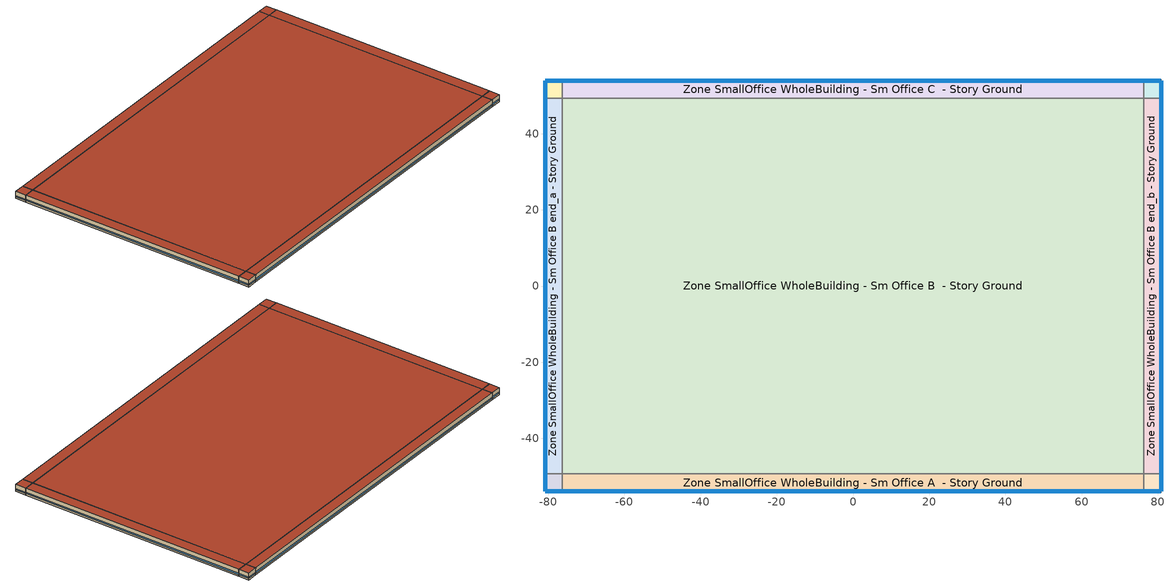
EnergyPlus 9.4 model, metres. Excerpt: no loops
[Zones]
Zone SmallOffice WholeBuilding - Sm Office A  - Story Ground
 floor ground (Typical Insulated Carpeted 6in Slab Floor): -76.28,-53.9 -76.28,-49.33 76.28,-49.33 76.28,-53.9 z0
 wall outside (Typical Insulated Exterior Mass Wall R-8.13): -76.28,-53.9 76.28,-53.9 z0:3.05
 wall to Zone SmallOffice WholeBuilding - Sm Office A end_a - Story Ground (Typical Interior Wall): -76.28,-49.33 -76.28,-53.9 z0:3.05
 wall to Zone SmallOffice WholeBuilding - Sm Office B  - Story Ground (Typical Interior Wall): 76.28,-49.33 -76.28,-49.33 z0:3.05
 wall to Zone SmallOffice WholeBuilding - Sm Office A end_b - Story Ground (Typical Interior Wall): 76.28,-53.9 76.28,-49.33 z0:3.05
 window (U 0.62 SHGC 0.25 Dbl Ref-C-H Clr 6mm/6mm Air): -76.26,-53.9 76.26,-53.9 z0.76:1.22
 roof outside (Typical IEAD Roof - Highly Reflective R-20.83): 76.28,-53.9 76.28,-49.33 -76.28,-49.33 -76.28,-53.9 z3.05
Zone SmallOffice WholeBuilding - Sm Office A end_a - Story Ground
 floor ground (Typical Insulated Carpeted 6in Slab Floor): -80.85,-53.9 -80.85,-49.33 -76.28,-49.33 -76.28,-53.9 z0
 wall outside (Typical Insulated Exterior Mass Wall R-8.13): -80.85,-49.33 -80.85,-53.9 -76.28,-53.9 z0:3.05
 wall to Zone SmallOffice WholeBuilding - Sm Office B end_a - Story Ground (Typical Interior Wall): -76.28,-49.33 -80.85,-49.33 z0:3.05
 window (U 0.62 SHGC 0.25 Dbl Ref-C-H Clr 6mm/6mm Air): -80.85,-49.36 -80.85,-53.88 / -80.83,-53.9 -76.31,-53.9 z0.76:1.22
 roof outside (Typical IEAD Roof - Highly Reflective R-20.83): -76.28,-53.9 -76.28,-49.33 -80.85,-49.33 -80.85,-53.9 z3.05
Zone SmallOffice WholeBuilding - Sm Office A end_b - Story Ground
 floor ground (Typical Insulated Carpeted 6in Slab Floor): 76.28,-53.9 76.28,-49.33 80.85,-49.33 80.85,-53.9 z0
 wall outside (Typical Insulated Exterior Mass Wall R-8.13): 76.28,-53.9 80.85,-53.9 80.85,-49.33 z0:3.05
 wall to Zone SmallOffice WholeBuilding - Sm Office B end_b - Story Ground (Typical Interior Wall): 80.85,-49.33 76.28,-49.33 z0:3.05
 window (U 0.62 SHGC 0.25 Dbl Ref-C-H Clr 6mm/6mm Air): 80.85,-53.88 80.85,-49.36 / 76.31,-53.9 80.83,-53.9 z0.76:1.22
 roof outside (Typical IEAD Roof - Highly Reflective R-20.83): 80.85,-53.9 80.85,-49.33 76.28,-49.33 76.28,-53.9 z3.05
Zone SmallOffice WholeBuilding - Sm Office B  - Story Ground
 floor ground (Typical Insulated Carpeted 6in Slab Floor): -76.28,-49.33 -76.28,49.33 76.28,49.33 76.28,-49.33 z0
 wall to Zone SmallOffice WholeBuilding - Sm Office B end_a - Story Ground (Typical Interior Wall): -76.28,49.33 -76.28,-49.33 z0:3.05
 wall to Zone SmallOffice WholeBuilding - Sm Office C  - Story Ground (Typical Interior Wall): 76.28,49.33 -76.28,49.33 z0:3.05
 wall to Zone SmallOffice WholeBuilding - Sm Office B end_b - Story Ground (Typical Interior Wall): 76.28,-49.33 76.28,49.33 z0:3.05
 roof outside (Typical IEAD Roof - Highly Reflective R-20.83): 76.28,-49.33 76.28,49.33 -76.28,49.33 -76.28,-49.33 z3.05
Zone SmallOffice WholeBuilding - Sm Office B end_a - Story Ground
 floor ground (Typical Insulated Carpeted 6in Slab Floor): -80.85,-49.33 -80.85,49.33 -76.28,49.33 -76.28,-49.33 z0
 wall outside (Typical Insulated Exterior Mass Wall R-8.13): -80.85,49.33 -80.85,-49.33 z0:3.05
 wall to Zone SmallOffice WholeBuilding - Sm Office C end_a - Story Ground (Typical Interior Wall): -76.28,49.33 -80.85,49.33 z0:3.05
 window (U 0.62 SHGC 0.25 Dbl Ref-C-H Clr 6mm/6mm Air): -80.85,49.31 -80.85,-49.31 z0.76:1.22
 roof outside (Typical IEAD Roof - Highly Reflective R-20.83): -76.28,-49.33 -76.28,49.33 -80.85,49.33 -80.85,-49.33 z3.05
Zone SmallOffice WholeBuilding - Sm Office B end_b - Story Ground
 floor ground (Typical Insulated Carpeted 6in Slab Floor): 76.28,-49.33 76.28,49.33 80.85,49.33 80.85,-49.33 z0
 wall outside (Typical Insulated Exterior Mass Wall R-8.13): 80.85,-49.33 80.85,49.33 z0:3.05
 wall to Zone SmallOffice WholeBuilding - Sm Office C end_b - Story Ground (Typical Interior Wall): 80.85,49.33 76.28,49.33 z0:3.05
 window (U 0.62 SHGC 0.25 Dbl Ref-C-H Clr 6mm/6mm Air): 80.85,-49.31 80.85,49.31 z0.76:1.22
 roof outside (Typical IEAD Roof - Highly Reflective R-20.83): 80.85,-49.33 80.85,49.33 76.28,49.33 76.28,-49.33 z3.05
Zone SmallOffice WholeBuilding - Sm Office C  - Story Ground
 floor ground (Typical Insulated Carpeted 6in Slab Floor): -76.28,49.33 -76.28,53.9 76.28,53.9 76.28,49.33 z0
 wall outside (Typical Insulated Exterior Mass Wall R-8.13): 76.28,53.9 -76.28,53.9 z0:3.05
 wall to Zone SmallOffice WholeBuilding - Sm Office C end_a - Story Ground (Typical Interior Wall): -76.28,53.9 -76.28,49.33 z0:3.05
 wall to Zone SmallOffice WholeBuilding - Sm Office C end_b - Story Ground (Typical Interior Wall): 76.28,49.33 76.28,53.9 z0:3.05
 window (U 0.62 SHGC 0.25 Dbl Ref-C-H Clr 6mm/6mm Air): 76.26,53.9 -76.26,53.9 z0.76:1.22
 roof outside (Typical IEAD Roof - Highly Reflective R-20.83): 76.28,49.33 76.28,53.9 -76.28,53.9 -76.28,49.33 z3.05
Zone SmallOffice WholeBuilding - Sm Office C end_a - Story Ground
 floor ground (Typical Insulated Carpeted 6in Slab Floor): -80.85,49.33 -80.85,53.9 -76.28,53.9 -76.28,49.33 z0
 wall outside (Typical Insulated Exterior Mass Wall R-8.13): -76.28,53.9 -80.85,53.9 -80.85,49.33 z0:3.05
 window (U 0.62 SHGC 0.25 Dbl Ref-C-H Clr 6mm/6mm Air): -80.85,53.88 -80.85,49.36 / -76.31,53.9 -80.83,53.9 z0.76:1.22
 roof outside (Typical IEAD Roof - Highly Reflective R-20.83): -76.28,49.33 -76.28,53.9 -80.85,53.9 -80.85,49.33 z3.05
Zone SmallOffice WholeBuilding - Sm Office C end_b - Story Ground
 floor ground (Typical Insulated Carpeted 6in Slab Floor): 76.28,49.33 76.28,53.9 80.85,53.9 80.85,49.33 z0
 wall outside (Typical Insulated Exterior Mass Wall R-8.13): 80.85,49.33 80.85,53.9 76.28,53.9 z0:3.05
 window (U 0.62 SHGC 0.25 Dbl Ref-C-H Clr 6mm/6mm Air): 80.83,53.9 76.31,53.9 / 80.85,49.36 80.85,53.88 z0.76:1.22
 roof outside (Typical IEAD Roof - Highly Reflective R-20.83): 80.85,49.33 80.85,53.9 76.28,53.9 76.28,49.33 z3.05
[Building]
90.1-2007|SmallOffice|SmallOffice: Terrain=City
[Site:Location]
Climate Zone 3_CA_USA: Latitude {deg}=28.5177; Longitude {deg}=-81.379; Time Zone {hr}=-8; Elevation {m}=2
[Site:GroundTemperature:FCfactorMethod]
January Ground Temperature {C}=18.8; February Ground Temperature {C}=14.3; March Ground Temperature {C}=13.6; April Ground Temperature {C}=13.2; May Ground Temperature {C}=13.3; June Ground Temperature {C}=12.6; July Ground Temperature {C}=15.3; August Ground Temperature {C}=15.6; September Ground Temperature {C}=17.7; October Ground Temperature {C}=19.4; November Ground Temperature {C}=19.7; December Ground Temperature {C}=18.5
[Site:WaterMainsTemperature]
Calculation Method=Correlation; Annual Average Outdoor Air Temperature {C}=14.1417; Maximum Difference In Monthly Average Outdoor Air Temperatures {deltaC}=7.8
[SizingPeriod:DesignDay] Day of Month=21; Dry-Bulb Temperature Range Modifier Type=DefaultMultipliers; Humidity Condition Type=Wetbulb; Barometric Pressure {Pa}=101301; Rain Indicator=No; Snow Indicator=No; Daylight Saving Time Indicator=No
Name | Month | Day Type | Maximum Dry-Bulb Temperature {C} | Daily Dry-Bulb Temperature Range {deltaC} | Wetbulb or DewPoint at Maximum Dry-Bulb {C} | Wind Speed {m/s} | Wind Direction {deg} | Solar Model Indicator | ASHRAE Clear Sky Optical Depth for Beam Irradiance (taub) | ASHRAE Clear Sky Optical Depth for Diffuse Irradiance (taud) | Sky Clearness
Climate Zone 3 Ann Clg .4% Condns DB=>MWB | 8 | SummerDesignDay | 27.7 | 7.4 | 18.3 | 4.9 | 290 | ASHRAETau | 0.367 | 2.428
Climate Zone 3 Ann Clg .4% Condns WB=>MDB | 8 | SummerDesignDay | 25.5 | 7.4 | 19.8 | 4.9 | 290 | ASHRAETau | 0.367 | 2.428
Climate Zone 3 Ann Htg 99.6% Condns DB | 1 | WinterDesignDay | 2.9 | 0 | 2.9 | 2.2 | 50 | ASHRAEClearSky |  |  | 0
[Material]
Name | Roughness | Thickness {m} | Conductivity {W/m-K} | Density {kg/m3} | Specific Heat {J/kg-K} | Thermal Absorptance | Solar Absorptance | Visible Absorptance
1/2IN Gypsum | Smooth | 0.0127 | 0.16 | 784.9 | 830 | 0.9 | 0.4 | 0.4
1IN Stucco | Smooth | 0.0253 | 0.6918 | 1858 | 837 | 0.9 | 0.7 | 0.92
6 in. Normalweight Concrete Floor | MediumRough | 0.1524 | 2.31 | 2322 | 832 | 0.9 | 0.7 | 0.7
8IN CONCRETE HW RefBldg | Rough | 0.2032 | 1.311 | 2240 | 836.8 | 0.9 | 0.7 | 0.7
G01 13mm gypsum board | Smooth | 0.0127 | 0.160031 | 800.001 | 1090.73 | 0.9 | 0.7 | 0.5
Metal Roof Surface | Smooth | 0.0008 | 45.28 | 7824 | 500 | 0.9 | 0.7 | 0.7
Roof Membrane - Highly Reflective | VeryRough | 0.0095 | 0.16 | 1121.29 | 1460 | 0.75 | 0.45 | 0.7
[Material:NoMass] Roughness=Smooth; Thermal Absorptance=0.9; Solar Absorptance=0.7
Name | Thermal Resistance {m2-K/W} | Visible Absorptance
Typical Carpet Pad | 0.21648 | 0.8
Typical Insulation R-19.72 | 3.4722 | 0.7
Typical Insulation R-5.74 | 1.01115 | 0.7
[WindowMaterial:Gas]
AIR 6MM: Gas Type=Air; Thickness {m}=0.0063
[WindowMaterial:Glazing] Optical Data Type=SpectralAverage; Thickness {m}=0.006; Infrared Transmittance at Normal Incidence=0; Front Side Infrared Hemispherical Emissivity=0.84; Conductivity {W/m-K}=0.9; Dirt Correction Factor for Solar and Visible Transmittance=1; Solar Diffusing=No
Name | Solar Transmittance at Normal Incidence | Front Side Solar Reflectance at Normal Incidence | Back Side Solar Reflectance at Normal Incidence | Visible Transmittance at Normal Incidence | Front Side Visible Reflectance at Normal Incidence | Back Side Visible Reflectance at Normal Incidence | Back Side Infrared Hemispherical Emissivity
CLEAR 6MM | 0.775 | 0.071 | 0.071 | 0.881 | 0.08 | 0.08 | 0.84
REF C CLEAR HI 6MM | 0.2 | 0.16 | 0.39 | 0.22 | 0.17 | 0.35 | 0.55
[Construction]
Typical IEAD Roof - Highly Reflective R-20.83: Roof Membrane - Highly Reflective, Typical Insulation R-19.72, Metal Roof Surface
Typical Insulated Carpeted 6in Slab Floor: 6 in. Normalweight Concrete Floor, Typical Carpet Pad
Typical Insulated Exterior Mass Wall R-8.13: 1IN Stucco, 8IN CONCRETE HW RefBldg, Typical Insulation R-5.74, 1/2IN Gypsum
Typical Interior Wall: G01 13mm gypsum board, G01 13mm gypsum board
U 0.62 SHGC 0.25 Dbl Ref-C-H Clr 6mm/6mm Air: REF C CLEAR HI 6MM, AIR 6MM, CLEAR 6MM
[Zone] Multiplier=1; Part of Total Floor Area=Yes
Zone SmallOffice WholeBuilding - Sm Office A  - Story Ground; Zone SmallOffice WholeBuilding - Sm Office A end_a - Story Ground; Zone SmallOffice WholeBuilding - Sm Office A end_b - Story Ground; Zone SmallOffice WholeBuilding - Sm Office B  - Story Ground; Zone SmallOffice WholeBuilding - Sm Office B end_a - Story Ground; Zone SmallOffice WholeBuilding - Sm Office B end_b - Story Ground; Zone SmallOffice WholeBuilding - Sm Office C  - Story Ground; Zone SmallOffice WholeBuilding - Sm Office C end_a - Story Ground; Zone SmallOffice WholeBuilding - Sm Office C end_b - Story Ground
[ZoneInfiltration:DesignFlowRate] Schedule=Always On Discrete; Design Flow Rate Calculation Method=Flow/ExteriorArea; Constant Term Coefficient=0; Temperature Term Coefficient=0; Velocity Term Coefficient=0.224; Velocity Squared Term Coefficient=0
Name | Zone or ZoneList | Flow per Exterior Surface Area {m3/s-m2}
SmallOffice WholeBuilding - Sm Office A  - Story Ground Infiltration | Zone SmallOffice WholeBuilding - Sm Office A  - Story Ground | 0.000410093
SmallOffice WholeBuilding - Sm Office A end_a - Story Ground Infiltration | Zone SmallOffice WholeBuilding - Sm Office A end_a - Story Ground | 0.000585847
SmallOffice WholeBuilding - Sm Office A end_b - Story Ground Infiltration | Zone SmallOffice WholeBuilding - Sm Office A end_b - Story Ground | 0.000585847
SmallOffice WholeBuilding - Sm Office B end_a - Story Ground Infiltration | Zone SmallOffice WholeBuilding - Sm Office B end_a - Story Ground | 0.000410093
SmallOffice WholeBuilding - Sm Office B end_b - Story Ground Infiltration | Zone SmallOffice WholeBuilding - Sm Office B end_b - Story Ground | 0.000410093
SmallOffice WholeBuilding - Sm Office C  - Story Ground Infiltration | Zone SmallOffice WholeBuilding - Sm Office C  - Story Ground | 0.000410093
SmallOffice WholeBuilding - Sm Office C end_a - Story Ground Infiltration | Zone SmallOffice WholeBuilding - Sm Office C end_a - Story Ground | 0.000585847
SmallOffice WholeBuilding - Sm Office C end_b - Story Ground Infiltration | Zone SmallOffice WholeBuilding - Sm Office C end_b - Story Ground | 0.000585847
[AvailabilityManager:NightCycle] Applicability Schedule=Always On Discrete; Control Type=CycleOnAny; Thermostat Tolerance {deltaC}=1; Cycling Run Time Control Type=FixedRunTime; Cycling Run Time {s}=1800
Name | Fan Schedule
Availability Manager Night Cycle 6 | Zone SmallOffice WholeBuilding - Sm Office A  - Story Ground PSZ-AC Occ Sch
Availability Manager Night Cycle 9 | Zone SmallOffice WholeBuilding - Sm Office A end_a - Story Ground PSZ-AC Occ Sch
Availability Manager Night Cycle 2 | Zone SmallOffice WholeBuilding - Sm Office A end_b - Story Ground PSZ-AC Occ Sch
Availability Manager Night Cycle 4 | Zone SmallOffice WholeBuilding - Sm Office B  - Story Ground PSZ-AC Occ Sch
Availability Manager Night Cycle 8 | Zone SmallOffice WholeBuilding - Sm Office B end_a - Story Ground PSZ-AC Occ Sch
Availability Manager Night Cycle 1 | Zone SmallOffice WholeBuilding - Sm Office B end_b - Story Ground PSZ-AC Occ Sch
Availability Manager Night Cycle 3 | Zone SmallOffice WholeBuilding - Sm Office C  - Story Ground PSZ-AC Occ Sch
Availability Manager Night Cycle 5 | Zone SmallOffice WholeBuilding - Sm Office C end_a - Story Ground PSZ-AC Occ Sch
Availability Manager Night Cycle 7 | Zone SmallOffice WholeBuilding - Sm Office C end_b - Story Ground PSZ-AC Occ Sch
[AvailabilityManager:Scheduled] Schedule=Always On Discrete
Zone SmallOffice WholeBuilding - Sm Office A  - Story Ground PSZ-AC OA System Availability Manager; Zone SmallOffice WholeBuilding - Sm Office A end_a - Story Ground PSZ-AC OA System Availability Manager; Zone SmallOffice WholeBuilding - Sm Office A end_b - Story Ground PSZ-AC OA System Availability Manager; Zone SmallOffice WholeBuilding - Sm Office B  - Story Ground PSZ-AC OA System Availability Manager; Zone SmallOffice WholeBuilding - Sm Office B end_a - Story Ground PSZ-AC OA System Availability Manager; Zone SmallOffice WholeBuilding - Sm Office B end_b - Story Ground PSZ-AC OA System Availability Manager; Zone SmallOffice WholeBuilding - Sm Office C  - Story Ground PSZ-AC OA System Availability Manager; Zone SmallOffice WholeBuilding - Sm Office C end_a - Story Ground PSZ-AC OA System Availability Manager; Zone SmallOffice WholeBuilding - Sm Office C end_b - Story Ground PSZ-AC OA System Availability Manager
[EnergyManagementSystem:Sensor]
OAT: Output:Variable or Output:Meter Index Key=Environment; Output:Variable or Output:Meter=Site Outdoor Air Drybulb Temperature
[EnergyManagementSystem:Actuator] Actuated Component Type=Schedule:Year; Actuated Component Control Type=Schedule Value
Name | Actuated Component Unique
ZoneSmallOfficeWholeBuildingSmOfficeBStoryGroundPSZACClgSch0 | OfficeSmall CLGSETP_SCH_NO_OPTIMUM
ZoneSmallOfficeWholeBuildingSmOfficeBStoryGroundPSZACHtgSch0 | OfficeSmall HTGSETP_SCH_NO_OPTIMUM
[EnergyManagementSystem:Program]
ZoneSmallOfficeWholeBuildingSmOfficeBStoryGroundPSZACOptimumStartProg0: IF DaylightSavings==0 && DayOfWeek>1 && Hour==5 && OAT<23.9 && OAT>1.7; SET ZoneSmallOfficeWholeBuildingSmOfficeBStoryGroundPSZACClgSch0 = 29.4; SET ZoneSmallOfficeWholeBuildingSmOfficeBStoryGroundPSZACHtgSch0 = 15.6; ELSEIF DaylightSavings==0 && DayOfWeek==1 && Hour==7 && OAT<23.9 && OAT>1.7; SET ZoneSmallOfficeWholeBuildingSmOfficeBStoryGroundPSZACClgSch0 = 29.4; SET ZoneSmallOfficeWholeBuildingSmOfficeBStoryGroundPSZACHtgSch0 = 15.6; ELSEIF DaylightSavings==1 && DayOfWeek>1 && Hour==4 && OAT<23.9 && OAT>1.7; SET ZoneSmallOfficeWholeBuildingSmOfficeBStoryGroundPSZACClgSch0 = 29.4; SET ZoneSmallOfficeWholeBuildingSmOfficeBStoryGroundPSZACHtgSch0 = 15.6; ELSEIF DaylightSavings==1 && DayOfWeek==1 && Hour==6 && OAT<23.9 && OAT>1.7; SET ZoneSmallOfficeWholeBuildingSmOfficeBStoryGroundPSZACClgSch0 = 29.4; SET ZoneSmallOfficeWholeBuildingSmOfficeBStoryGroundPSZACHtgSch0 = 15.6; ELSE; SET ZoneSmallOfficeWholeBuildingSmOfficeBStoryGroundPSZACClgSch0 = NULL; SET ZoneSmallOfficeWholeBuildingSmOfficeBStoryGroundPSZACHtgSch0 = NULL; ENDIF
[EnergyManagementSystem:ProgramCallingManager]
ZoneSmallOfficeWholeBuildingSmOfficeBStoryGroundPSZACOptimumStartCallingManager0: BeginTimestepBeforePredictor; ZoneSmallOfficeWholeBuildingSmOfficeBStoryGroundPSZACOptimumStartProg0
[UtilityCost:Tariff]
Example F SeasonalTimeOfUseEnergy: ElectricityPurchased:Facility, kWh, TimeOfDaySchedule, TwoSeasonSchedule, 37.75
IN EIAMonthlyRateGas: Gas:Facility, MCF, 0, Comm Gas
[UtilityCost:Charge:Simple]
SummerOnPeak: Example F SeasonalTimeOfUseEnergy, peakEnergy, Summer, EnergyCharges, 0.14009
SummerOffPeak: Example F SeasonalTimeOfUseEnergy, offPeakEnergy, Summer, EnergyCharges, 0.06312
WinterOnPeak: Example F SeasonalTimeOfUseEnergy, peakEnergy, Winter, EnergyCharges, 0.08315
WinterOffPeak: Example F SeasonalTimeOfUseEnergy, offPeakEnergy, Winter, EnergyCharges, 0.0242
MonthlyRateGasCharge, IN EIAMonthlyRateGas, totalEnergy, Annual, EnergyCharges, IN_MonthlyGasRates
TaxofEightPercent, IN EIAMonthlyRateGas, SubTotal, Annual, Taxes, 0.08
[UtilityCost:Qualify]
MinDemand: Example F SeasonalTimeOfUseEnergy, TotalDemand, Minimum, 50, Annual, Count, 1
[UtilityCost:Variable]
IN_MonthlyGasRates: Tariff=IN EIAMonthlyRateGas; Variable Type=Currency; January Value=8.22; February Value=7.51; March Value=8.97; April Value=9.01; May Value=9.16; June Value=10.44; July Value=10.32; August Value=10.13; September Value=9.2; October Value=8.18; November Value=7.83; December Value=7.63
[Schedule:Compact]
TwoSeasonSchedule: Through: 5/31, For: AllDays, Until: 24:00, 1, Through: 9/30, For: AllDays, Until: 24:00, 3, Through: 12/31, For: AllDays, Until: 24:00, 1
TimeOfDaySchedule: Through: 5/31, For: AllDays, Until: 15:00, 3, Until: 22:00, 1, Until: 24:00, 3, Through: 9/30, For: AllDays, Until: 10:00, 3, Until: 19:00, 1, Until: 24:00, 3, Through: 12/31, For: AllDays, Until: 15:00, 3, Until: 22:00, 1, Until: 24:00, 3
[Schedule:Day:Interval]
OfficeSmall HTGSETP_SCH_NO_OPTIMUM Wkdy Day: No, 06:00, 15.56, 19:00, 21.11, 24:00, 15.56
OfficeSmall HTGSETP_SCH_NO_OPTIMUM Default; OfficeSmall HTGSETP_SCH_NO_OPTIMUM Summer Design Day: No, 24:00, 15.56
OfficeSmall HTGSETP_SCH_NO_OPTIMUM Winter Design Day: No, 24:00, 21.11
OfficeSmall CLGSETP_SCH_NO_OPTIMUM Wkdy Day: No, 06:00, 29.44, 18:00, 23.89, 24:00, 29.44
OfficeSmall CLGSETP_SCH_NO_OPTIMUM Default; OfficeSmall CLGSETP_SCH_NO_OPTIMUM Winter Design Day: No, 24:00, 29.44
OfficeSmall CLGSETP_SCH_NO_OPTIMUM Summer Design Day: No, 24:00, 23.89
Zone SmallOffice WholeBuilding - Sm Office A  - Story Ground PSZ-AC Occ Sch Default; Zone SmallOffice WholeBuilding - Sm Office A end_a - Story Ground PSZ-AC Occ Sch Default; Zone SmallOffice WholeBuilding - Sm Office A end_b - Story Ground PSZ-AC Occ Sch Default; Zone SmallOffice WholeBuilding - Sm Office B  - Story Ground PSZ-AC Occ Sch Default; Zone SmallOffice WholeBuilding - Sm Office B end_a - Story Ground PSZ-AC Occ Sch Default; Zone SmallOffice WholeBuilding - Sm Office B end_b - Story Ground PSZ-AC Occ Sch Default; Zone SmallOffice WholeBuilding - Sm Office C  - Story Ground PSZ-AC Occ Sch Default; Zone SmallOffice WholeBuilding - Sm Office C end_a - Story Ground PSZ-AC Occ Sch Default; Zone SmallOffice WholeBuilding - Sm Office C end_b - Story Ground PSZ-AC Occ Sch Default: No, 08:09, 1, 22:50, 0, 24:00, 1
Zone SmallOffice WholeBuilding - Sm Office A  - Story Ground PSZ-AC Occ Sch Summer Design Day; Zone SmallOffice WholeBuilding - Sm Office A  - Story Ground PSZ-AC Occ Sch Winter Design Day; Zone SmallOffice WholeBuilding - Sm Office A end_a - Story Ground PSZ-AC Occ Sch Summer Design Day; Zone SmallOffice WholeBuilding - Sm Office A end_a - Story Ground PSZ-AC Occ Sch Winter Design Day; Zone SmallOffice WholeBuilding - Sm Office A end_b - Story Ground PSZ-AC Occ Sch Summer Design Day; Zone SmallOffice WholeBuilding - Sm Office A end_b - Story Ground PSZ-AC Occ Sch Winter Design Day; Zone SmallOffice WholeBuilding - Sm Office B  - Story Ground PSZ-AC Occ Sch Summer Design Day; Zone SmallOffice WholeBuilding - Sm Office B  - Story Ground PSZ-AC Occ Sch Winter Design Day; Zone SmallOffice WholeBuilding - Sm Office B end_a - Story Ground PSZ-AC Occ Sch Summer Design Day; Zone SmallOffice WholeBuilding - Sm Office B end_a - Story Ground PSZ-AC Occ Sch Winter Design Day; Zone SmallOffice WholeBuilding - Sm Office B end_b - Story Ground PSZ-AC Occ Sch Summer Design Day; Zone SmallOffice WholeBuilding - Sm Office B end_b - Story Ground PSZ-AC Occ Sch Winter Design Day; Zone SmallOffice WholeBuilding - Sm Office C  - Story Ground PSZ-AC Occ Sch Summer Design Day; Zone SmallOffice WholeBuilding - Sm Office C  - Story Ground PSZ-AC Occ Sch Winter Design Day; Zone SmallOffice WholeBuilding - Sm Office C end_a - Story Ground PSZ-AC Occ Sch Summer Design Day; Zone SmallOffice WholeBuilding - Sm Office C end_a - Story Ground PSZ-AC Occ Sch Winter Design Day; Zone SmallOffice WholeBuilding - Sm Office C end_b - Story Ground PSZ-AC Occ Sch Summer Design Day; Zone SmallOffice WholeBuilding - Sm Office C end_b - Story Ground PSZ-AC Occ Sch Winter Design Day: No, 24:00, 1
Zone SmallOffice WholeBuilding - Sm Office A  - Story Ground PSZ-AC Occ Sch Sunday; Zone SmallOffice WholeBuilding - Sm Office A end_a - Story Ground PSZ-AC Occ Sch Sunday; Zone SmallOffice WholeBuilding - Sm Office A end_b - Story Ground PSZ-AC Occ Sch Sunday; Zone SmallOffice WholeBuilding - Sm Office B  - Story Ground PSZ-AC Occ Sch Sunday; Zone SmallOffice WholeBuilding - Sm Office B end_a - Story Ground PSZ-AC Occ Sch Sunday; Zone SmallOffice WholeBuilding - Sm Office B end_b - Story Ground PSZ-AC Occ Sch Sunday; Zone SmallOffice WholeBuilding - Sm Office C  - Story Ground PSZ-AC Occ Sch Sunday; Zone SmallOffice WholeBuilding - Sm Office C end_a - Story Ground PSZ-AC Occ Sch Sunday; Zone SmallOffice WholeBuilding - Sm Office C end_b - Story Ground PSZ-AC Occ Sch Sunday: No, 24:00, 0
[Schedule:Week:Daily]
OfficeSmall HTGSETP_SCH_NO_OPTIMUM Week Rule - Jan1-Jan5: OfficeSmall HTGSETP_SCH_NO_OPTIMUM Wkdy Day, OfficeSmall HTGSETP_SCH_NO_OPTIMUM Wkdy Day, OfficeSmall HTGSETP_SCH_NO_OPTIMUM Wkdy Day, OfficeSmall HTGSETP_SCH_NO_OPTIMUM Wkdy Day, OfficeSmall HTGSETP_SCH_NO_OPTIMUM Wkdy Day, OfficeSmall HTGSETP_SCH_NO_OPTIMUM Wkdy Day, OfficeSmall HTGSETP_SCH_NO_OPTIMUM Default, OfficeSmall HTGSETP_SCH_NO_OPTIMUM Default, OfficeSmall HTGSETP_SCH_NO_OPTIMUM Summer Design Day, OfficeSmall HTGSETP_SCH_NO_OPTIMUM Winter Design Day, OfficeSmall HTGSETP_SCH_NO_OPTIMUM Default, OfficeSmall HTGSETP_SCH_NO_OPTIMUM Default
OfficeSmall HTGSETP_SCH_NO_OPTIMUM Week Rule - Jan6-Dec31: OfficeSmall HTGSETP_SCH_NO_OPTIMUM Default, OfficeSmall HTGSETP_SCH_NO_OPTIMUM Wkdy Day, OfficeSmall HTGSETP_SCH_NO_OPTIMUM Wkdy Day, OfficeSmall HTGSETP_SCH_NO_OPTIMUM Wkdy Day, OfficeSmall HTGSETP_SCH_NO_OPTIMUM Wkdy Day, OfficeSmall HTGSETP_SCH_NO_OPTIMUM Wkdy Day, OfficeSmall HTGSETP_SCH_NO_OPTIMUM Default, OfficeSmall HTGSETP_SCH_NO_OPTIMUM Default, OfficeSmall HTGSETP_SCH_NO_OPTIMUM Summer Design Day, OfficeSmall HTGSETP_SCH_NO_OPTIMUM Winter Design Day, OfficeSmall HTGSETP_SCH_NO_OPTIMUM Default, OfficeSmall HTGSETP_SCH_NO_OPTIMUM Default
OfficeSmall CLGSETP_SCH_NO_OPTIMUM Week Rule - Jan1-Jan5: OfficeSmall CLGSETP_SCH_NO_OPTIMUM Wkdy Day, OfficeSmall CLGSETP_SCH_NO_OPTIMUM Wkdy Day, OfficeSmall CLGSETP_SCH_NO_OPTIMUM Wkdy Day, OfficeSmall CLGSETP_SCH_NO_OPTIMUM Wkdy Day, OfficeSmall CLGSETP_SCH_NO_OPTIMUM Wkdy Day, OfficeSmall CLGSETP_SCH_NO_OPTIMUM Wkdy Day, OfficeSmall CLGSETP_SCH_NO_OPTIMUM Default, OfficeSmall CLGSETP_SCH_NO_OPTIMUM Default, OfficeSmall CLGSETP_SCH_NO_OPTIMUM Summer Design Day, OfficeSmall CLGSETP_SCH_NO_OPTIMUM Winter Design Day, OfficeSmall CLGSETP_SCH_NO_OPTIMUM Default, OfficeSmall CLGSETP_SCH_NO_OPTIMUM Default
OfficeSmall CLGSETP_SCH_NO_OPTIMUM Week Rule - Jan6-Dec31: OfficeSmall CLGSETP_SCH_NO_OPTIMUM Default, OfficeSmall CLGSETP_SCH_NO_OPTIMUM Wkdy Day, OfficeSmall CLGSETP_SCH_NO_OPTIMUM Wkdy Day, OfficeSmall CLGSETP_SCH_NO_OPTIMUM Wkdy Day, OfficeSmall CLGSETP_SCH_NO_OPTIMUM Wkdy Day, OfficeSmall CLGSETP_SCH_NO_OPTIMUM Wkdy Day, OfficeSmall CLGSETP_SCH_NO_OPTIMUM Default, OfficeSmall CLGSETP_SCH_NO_OPTIMUM Default, OfficeSmall CLGSETP_SCH_NO_OPTIMUM Summer Design Day, OfficeSmall CLGSETP_SCH_NO_OPTIMUM Winter Design Day, OfficeSmall CLGSETP_SCH_NO_OPTIMUM Default, OfficeSmall CLGSETP_SCH_NO_OPTIMUM Default
Zone SmallOffice WholeBuilding - Sm Office A  - Story Ground PSZ-AC Occ Sch Week Rule - Jan1-Jan5: Zone SmallOffice WholeBuilding - Sm Office A  - Story Ground PSZ-AC Occ Sch Default, Zone SmallOffice WholeBuilding - Sm Office A  - Story Ground PSZ-AC Occ Sch Default, Zone SmallOffice WholeBuilding - Sm Office A  - Story Ground PSZ-AC Occ Sch Default, Zone SmallOffice WholeBuilding - Sm Office A  - Story Ground PSZ-AC Occ Sch Default, Zone SmallOffice WholeBuilding - Sm Office A  - Story Ground PSZ-AC Occ Sch Default, Zone SmallOffice WholeBuilding - Sm Office A  - Story Ground PSZ-AC Occ Sch Default, Zone SmallOffice WholeBuilding - Sm Office A  - Story Ground PSZ-AC Occ Sch Sunday, Zone SmallOffice WholeBuilding - Sm Office A  - Story Ground PSZ-AC Occ Sch Default, Zone SmallOffice WholeBuilding - Sm Office A  - Story Ground PSZ-AC Occ Sch Summer Design Day, Zone SmallOffice WholeBuilding - Sm Office A  - Story Ground PSZ-AC Occ Sch Winter Design Day, Zone SmallOffice WholeBuilding - Sm Office A  - Story Ground PSZ-AC Occ Sch Default, Zone SmallOffice WholeBuilding - Sm Office A  - Story Ground PSZ-AC Occ Sch Default
Zone SmallOffice WholeBuilding - Sm Office A  - Story Ground PSZ-AC Occ Sch Week Rule - Jan6-Dec31: Zone SmallOffice WholeBuilding - Sm Office A  - Story Ground PSZ-AC Occ Sch Sunday, Zone SmallOffice WholeBuilding - Sm Office A  - Story Ground PSZ-AC Occ Sch Default, Zone SmallOffice WholeBuilding - Sm Office A  - Story Ground PSZ-AC Occ Sch Default, Zone SmallOffice WholeBuilding - Sm Office A  - Story Ground PSZ-AC Occ Sch Default, Zone SmallOffice WholeBuilding - Sm Office A  - Story Ground PSZ-AC Occ Sch Default, Zone SmallOffice WholeBuilding - Sm Office A  - Story Ground PSZ-AC Occ Sch Default, Zone SmallOffice WholeBuilding - Sm Office A  - Story Ground PSZ-AC Occ Sch Sunday, Zone SmallOffice WholeBuilding - Sm Office A  - Story Ground PSZ-AC Occ Sch Default, Zone SmallOffice WholeBuilding - Sm Office A  - Story Ground PSZ-AC Occ Sch Summer Design Day, Zone SmallOffice WholeBuilding - Sm Office A  - Story Ground PSZ-AC Occ Sch Winter Design Day, Zone SmallOffice WholeBuilding - Sm Office A  - Story Ground PSZ-AC Occ Sch Default, Zone SmallOffice WholeBuilding - Sm Office A  - Story Ground PSZ-AC Occ Sch Default
Zone SmallOffice WholeBuilding - Sm Office A end_a - Story Ground PSZ-AC Occ Sch Week Rule - Jan1-Jan5: Zone SmallOffice WholeBuilding - Sm Office A end_a - Story Ground PSZ-AC Occ Sch Default, Zone SmallOffice WholeBuilding - Sm Office A end_a - Story Ground PSZ-AC Occ Sch Default, Zone SmallOffice WholeBuilding - Sm Office A end_a - Story Ground PSZ-AC Occ Sch Default, Zone SmallOffice WholeBuilding - Sm Office A end_a - Story Ground PSZ-AC Occ Sch Default, Zone SmallOffice WholeBuilding - Sm Office A end_a - Story Ground PSZ-AC Occ Sch Default, Zone SmallOffice WholeBuilding - Sm Office A end_a - Story Ground PSZ-AC Occ Sch Default, Zone SmallOffice WholeBuilding - Sm Office A end_a - Story Ground PSZ-AC Occ Sch Sunday, Zone SmallOffice WholeBuilding - Sm Office A end_a - Story Ground PSZ-AC Occ Sch Default, Zone SmallOffice WholeBuilding - Sm Office A end_a - Story Ground PSZ-AC Occ Sch Summer Design Day, Zone SmallOffice WholeBuilding - Sm Office A end_a - Story Ground PSZ-AC Occ Sch Winter Design Day, Zone SmallOffice WholeBuilding - Sm Office A end_a - Story Ground PSZ-AC Occ Sch Default, Zone SmallOffice WholeBuilding - Sm Office A end_a - Story Ground PSZ-AC Occ Sch Default
Zone SmallOffice WholeBuilding - Sm Office A end_a - Story Ground PSZ-AC Occ Sch Week Rule - Jan6-Dec31: Zone SmallOffice WholeBuilding - Sm Office A end_a - Story Ground PSZ-AC Occ Sch Sunday, Zone SmallOffice WholeBuilding - Sm Office A end_a - Story Ground PSZ-AC Occ Sch Default, Zone SmallOffice WholeBuilding - Sm Office A end_a - Story Ground PSZ-AC Occ Sch Default, Zone SmallOffice WholeBuilding - Sm Office A end_a - Story Ground PSZ-AC Occ Sch Default, Zone SmallOffice WholeBuilding - Sm Office A end_a - Story Ground PSZ-AC Occ Sch Default, Zone SmallOffice WholeBuilding - Sm Office A end_a - Story Ground PSZ-AC Occ Sch Default, Zone SmallOffice WholeBuilding - Sm Office A end_a - Story Ground PSZ-AC Occ Sch Sunday, Zone SmallOffice WholeBuilding - Sm Office A end_a - Story Ground PSZ-AC Occ Sch Default, Zone SmallOffice WholeBuilding - Sm Office A end_a - Story Ground PSZ-AC Occ Sch Summer Design Day, Zone SmallOffice WholeBuilding - Sm Office A end_a - Story Ground PSZ-AC Occ Sch Winter Design Day, Zone SmallOffice WholeBuilding - Sm Office A end_a - Story Ground PSZ-AC Occ Sch Default, Zone SmallOffice WholeBuilding - Sm Office A end_a - Story Ground PSZ-AC Occ Sch Default
Zone SmallOffice WholeBuilding - Sm Office A end_b - Story Ground PSZ-AC Occ Sch Week Rule - Jan1-Jan5: Zone SmallOffice WholeBuilding - Sm Office A end_b - Story Ground PSZ-AC Occ Sch Default, Zone SmallOffice WholeBuilding - Sm Office A end_b - Story Ground PSZ-AC Occ Sch Default, Zone SmallOffice WholeBuilding - Sm Office A end_b - Story Ground PSZ-AC Occ Sch Default, Zone SmallOffice WholeBuilding - Sm Office A end_b - Story Ground PSZ-AC Occ Sch Default, Zone SmallOffice WholeBuilding - Sm Office A end_b - Story Ground PSZ-AC Occ Sch Default, Zone SmallOffice WholeBuilding - Sm Office A end_b - Story Ground PSZ-AC Occ Sch Default, Zone SmallOffice WholeBuilding - Sm Office A end_b - Story Ground PSZ-AC Occ Sch Sunday, Zone SmallOffice WholeBuilding - Sm Office A end_b - Story Ground PSZ-AC Occ Sch Default, Zone SmallOffice WholeBuilding - Sm Office A end_b - Story Ground PSZ-AC Occ Sch Summer Design Day, Zone SmallOffice WholeBuilding - Sm Office A end_b - Story Ground PSZ-AC Occ Sch Winter Design Day, Zone SmallOffice WholeBuilding - Sm Office A end_b - Story Ground PSZ-AC Occ Sch Default, Zone SmallOffice WholeBuilding - Sm Office A end_b - Story Ground PSZ-AC Occ Sch Default
Zone SmallOffice WholeBuilding - Sm Office A end_b - Story Ground PSZ-AC Occ Sch Week Rule - Jan6-Dec31: Zone SmallOffice WholeBuilding - Sm Office A end_b - Story Ground PSZ-AC Occ Sch Sunday, Zone SmallOffice WholeBuilding - Sm Office A end_b - Story Ground PSZ-AC Occ Sch Default, Zone SmallOffice WholeBuilding - Sm Office A end_b - Story Ground PSZ-AC Occ Sch Default, Zone SmallOffice WholeBuilding - Sm Office A end_b - Story Ground PSZ-AC Occ Sch Default, Zone SmallOffice WholeBuilding - Sm Office A end_b - Story Ground PSZ-AC Occ Sch Default, Zone SmallOffice WholeBuilding - Sm Office A end_b - Story Ground PSZ-AC Occ Sch Default, Zone SmallOffice WholeBuilding - Sm Office A end_b - Story Ground PSZ-AC Occ Sch Sunday, Zone SmallOffice WholeBuilding - Sm Office A end_b - Story Ground PSZ-AC Occ Sch Default, Zone SmallOffice WholeBuilding - Sm Office A end_b - Story Ground PSZ-AC Occ Sch Summer Design Day, Zone SmallOffice WholeBuilding - Sm Office A end_b - Story Ground PSZ-AC Occ Sch Winter Design Day, Zone SmallOffice WholeBuilding - Sm Office A end_b - Story Ground PSZ-AC Occ Sch Default, Zone SmallOffice WholeBuilding - Sm Office A end_b - Story Ground PSZ-AC Occ Sch Default
Zone SmallOffice WholeBuilding - Sm Office B  - Story Ground PSZ-AC Occ Sch Week Rule - Jan1-Jan5: Zone SmallOffice WholeBuilding - Sm Office B  - Story Ground PSZ-AC Occ Sch Default, Zone SmallOffice WholeBuilding - Sm Office B  - Story Ground PSZ-AC Occ Sch Default, Zone SmallOffice WholeBuilding - Sm Office B  - Story Ground PSZ-AC Occ Sch Default, Zone SmallOffice WholeBuilding - Sm Office B  - Story Ground PSZ-AC Occ Sch Default, Zone SmallOffice WholeBuilding - Sm Office B  - Story Ground PSZ-AC Occ Sch Default, Zone SmallOffice WholeBuilding - Sm Office B  - Story Ground PSZ-AC Occ Sch Default, Zone SmallOffice WholeBuilding - Sm Office B  - Story Ground PSZ-AC Occ Sch Sunday, Zone SmallOffice WholeBuilding - Sm Office B  - Story Ground PSZ-AC Occ Sch Default, Zone SmallOffice WholeBuilding - Sm Office B  - Story Ground PSZ-AC Occ Sch Summer Design Day, Zone SmallOffice WholeBuilding - Sm Office B  - Story Ground PSZ-AC Occ Sch Winter Design Day, Zone SmallOffice WholeBuilding - Sm Office B  - Story Ground PSZ-AC Occ Sch Default, Zone SmallOffice WholeBuilding - Sm Office B  - Story Ground PSZ-AC Occ Sch Default
Zone SmallOffice WholeBuilding - Sm Office B  - Story Ground PSZ-AC Occ Sch Week Rule - Jan6-Dec31: Zone SmallOffice WholeBuilding - Sm Office B  - Story Ground PSZ-AC Occ Sch Sunday, Zone SmallOffice WholeBuilding - Sm Office B  - Story Ground PSZ-AC Occ Sch Default, Zone SmallOffice WholeBuilding - Sm Office B  - Story Ground PSZ-AC Occ Sch Default, Zone SmallOffice WholeBuilding - Sm Office B  - Story Ground PSZ-AC Occ Sch Default, Zone SmallOffice WholeBuilding - Sm Office B  - Story Ground PSZ-AC Occ Sch Default, Zone SmallOffice WholeBuilding - Sm Office B  - Story Ground PSZ-AC Occ Sch Default, Zone SmallOffice WholeBuilding - Sm Office B  - Story Ground PSZ-AC Occ Sch Sunday, Zone SmallOffice WholeBuilding - Sm Office B  - Story Ground PSZ-AC Occ Sch Default, Zone SmallOffice WholeBuilding - Sm Office B  - Story Ground PSZ-AC Occ Sch Summer Design Day, Zone SmallOffice WholeBuilding - Sm Office B  - Story Ground PSZ-AC Occ Sch Winter Design Day, Zone SmallOffice WholeBuilding - Sm Office B  - Story Ground PSZ-AC Occ Sch Default, Zone SmallOffice WholeBuilding - Sm Office B  - Story Ground PSZ-AC Occ Sch Default
Zone SmallOffice WholeBuilding - Sm Office B end_a - Story Ground PSZ-AC Occ Sch Week Rule - Jan1-Jan5: Zone SmallOffice WholeBuilding - Sm Office B end_a - Story Ground PSZ-AC Occ Sch Default, Zone SmallOffice WholeBuilding - Sm Office B end_a - Story Ground PSZ-AC Occ Sch Default, Zone SmallOffice WholeBuilding - Sm Office B end_a - Story Ground PSZ-AC Occ Sch Default, Zone SmallOffice WholeBuilding - Sm Office B end_a - Story Ground PSZ-AC Occ Sch Default, Zone SmallOffice WholeBuilding - Sm Office B end_a - Story Ground PSZ-AC Occ Sch Default, Zone SmallOffice WholeBuilding - Sm Office B end_a - Story Ground PSZ-AC Occ Sch Default, Zone SmallOffice WholeBuilding - Sm Office B end_a - Story Ground PSZ-AC Occ Sch Sunday, Zone SmallOffice WholeBuilding - Sm Office B end_a - Story Ground PSZ-AC Occ Sch Default, Zone SmallOffice WholeBuilding - Sm Office B end_a - Story Ground PSZ-AC Occ Sch Summer Design Day, Zone SmallOffice WholeBuilding - Sm Office B end_a - Story Ground PSZ-AC Occ Sch Winter Design Day, Zone SmallOffice WholeBuilding - Sm Office B end_a - Story Ground PSZ-AC Occ Sch Default, Zone SmallOffice WholeBuilding - Sm Office B end_a - Story Ground PSZ-AC Occ Sch Default
Zone SmallOffice WholeBuilding - Sm Office B end_a - Story Ground PSZ-AC Occ Sch Week Rule - Jan6-Dec31: Zone SmallOffice WholeBuilding - Sm Office B end_a - Story Ground PSZ-AC Occ Sch Sunday, Zone SmallOffice WholeBuilding - Sm Office B end_a - Story Ground PSZ-AC Occ Sch Default, Zone SmallOffice WholeBuilding - Sm Office B end_a - Story Ground PSZ-AC Occ Sch Default, Zone SmallOffice WholeBuilding - Sm Office B end_a - Story Ground PSZ-AC Occ Sch Default, Zone SmallOffice WholeBuilding - Sm Office B end_a - Story Ground PSZ-AC Occ Sch Default, Zone SmallOffice WholeBuilding - Sm Office B end_a - Story Ground PSZ-AC Occ Sch Default, Zone SmallOffice WholeBuilding - Sm Office B end_a - Story Ground PSZ-AC Occ Sch Sunday, Zone SmallOffice WholeBuilding - Sm Office B end_a - Story Ground PSZ-AC Occ Sch Default, Zone SmallOffice WholeBuilding - Sm Office B end_a - Story Ground PSZ-AC Occ Sch Summer Design Day, Zone SmallOffice WholeBuilding - Sm Office B end_a - Story Ground PSZ-AC Occ Sch Winter Design Day, Zone SmallOffice WholeBuilding - Sm Office B end_a - Story Ground PSZ-AC Occ Sch Default, Zone SmallOffice WholeBuilding - Sm Office B end_a - Story Ground PSZ-AC Occ Sch Default
Zone SmallOffice WholeBuilding - Sm Office B end_b - Story Ground PSZ-AC Occ Sch Week Rule - Jan1-Jan5: Zone SmallOffice WholeBuilding - Sm Office B end_b - Story Ground PSZ-AC Occ Sch Default, Zone SmallOffice WholeBuilding - Sm Office B end_b - Story Ground PSZ-AC Occ Sch Default, Zone SmallOffice WholeBuilding - Sm Office B end_b - Story Ground PSZ-AC Occ Sch Default, Zone SmallOffice WholeBuilding - Sm Office B end_b - Story Ground PSZ-AC Occ Sch Default, Zone SmallOffice WholeBuilding - Sm Office B end_b - Story Ground PSZ-AC Occ Sch Default, Zone SmallOffice WholeBuilding - Sm Office B end_b - Story Ground PSZ-AC Occ Sch Default, Zone SmallOffice WholeBuilding - Sm Office B end_b - Story Ground PSZ-AC Occ Sch Sunday, Zone SmallOffice WholeBuilding - Sm Office B end_b - Story Ground PSZ-AC Occ Sch Default, Zone SmallOffice WholeBuilding - Sm Office B end_b - Story Ground PSZ-AC Occ Sch Summer Design Day, Zone SmallOffice WholeBuilding - Sm Office B end_b - Story Ground PSZ-AC Occ Sch Winter Design Day, Zone SmallOffice WholeBuilding - Sm Office B end_b - Story Ground PSZ-AC Occ Sch Default, Zone SmallOffice WholeBuilding - Sm Office B end_b - Story Ground PSZ-AC Occ Sch Default
Zone SmallOffice WholeBuilding - Sm Office B end_b - Story Ground PSZ-AC Occ Sch Week Rule - Jan6-Dec31: Zone SmallOffice WholeBuilding - Sm Office B end_b - Story Ground PSZ-AC Occ Sch Sunday, Zone SmallOffice WholeBuilding - Sm Office B end_b - Story Ground PSZ-AC Occ Sch Default, Zone SmallOffice WholeBuilding - Sm Office B end_b - Story Ground PSZ-AC Occ Sch Default, Zone SmallOffice WholeBuilding - Sm Office B end_b - Story Ground PSZ-AC Occ Sch Default, Zone SmallOffice WholeBuilding - Sm Office B end_b - Story Ground PSZ-AC Occ Sch Default, Zone SmallOffice WholeBuilding - Sm Office B end_b - Story Ground PSZ-AC Occ Sch Default, Zone SmallOffice WholeBuilding - Sm Office B end_b - Story Ground PSZ-AC Occ Sch Sunday, Zone SmallOffice WholeBuilding - Sm Office B end_b - Story Ground PSZ-AC Occ Sch Default, Zone SmallOffice WholeBuilding - Sm Office B end_b - Story Ground PSZ-AC Occ Sch Summer Design Day, Zone SmallOffice WholeBuilding - Sm Office B end_b - Story Ground PSZ-AC Occ Sch Winter Design Day, Zone SmallOffice WholeBuilding - Sm Office B end_b - Story Ground PSZ-AC Occ Sch Default, Zone SmallOffice WholeBuilding - Sm Office B end_b - Story Ground PSZ-AC Occ Sch Default
Zone SmallOffice WholeBuilding - Sm Office C  - Story Ground PSZ-AC Occ Sch Week Rule - Jan1-Jan5: Zone SmallOffice WholeBuilding - Sm Office C  - Story Ground PSZ-AC Occ Sch Default, Zone SmallOffice WholeBuilding - Sm Office C  - Story Ground PSZ-AC Occ Sch Default, Zone SmallOffice WholeBuilding - Sm Office C  - Story Ground PSZ-AC Occ Sch Default, Zone SmallOffice WholeBuilding - Sm Office C  - Story Ground PSZ-AC Occ Sch Default, Zone SmallOffice WholeBuilding - Sm Office C  - Story Ground PSZ-AC Occ Sch Default, Zone SmallOffice WholeBuilding - Sm Office C  - Story Ground PSZ-AC Occ Sch Default, Zone SmallOffice WholeBuilding - Sm Office C  - Story Ground PSZ-AC Occ Sch Sunday, Zone SmallOffice WholeBuilding - Sm Office C  - Story Ground PSZ-AC Occ Sch Default, Zone SmallOffice WholeBuilding - Sm Office C  - Story Ground PSZ-AC Occ Sch Summer Design Day, Zone SmallOffice WholeBuilding - Sm Office C  - Story Ground PSZ-AC Occ Sch Winter Design Day, Zone SmallOffice WholeBuilding - Sm Office C  - Story Ground PSZ-AC Occ Sch Default, Zone SmallOffice WholeBuilding - Sm Office C  - Story Ground PSZ-AC Occ Sch Default
Zone SmallOffice WholeBuilding - Sm Office C  - Story Ground PSZ-AC Occ Sch Week Rule - Jan6-Dec31: Zone SmallOffice WholeBuilding - Sm Office C  - Story Ground PSZ-AC Occ Sch Sunday, Zone SmallOffice WholeBuilding - Sm Office C  - Story Ground PSZ-AC Occ Sch Default, Zone SmallOffice WholeBuilding - Sm Office C  - Story Ground PSZ-AC Occ Sch Default, Zone SmallOffice WholeBuilding - Sm Office C  - Story Ground PSZ-AC Occ Sch Default, Zone SmallOffice WholeBuilding - Sm Office C  - Story Ground PSZ-AC Occ Sch Default, Zone SmallOffice WholeBuilding - Sm Office C  - Story Ground PSZ-AC Occ Sch Default, Zone SmallOffice WholeBuilding - Sm Office C  - Story Ground PSZ-AC Occ Sch Sunday, Zone SmallOffice WholeBuilding - Sm Office C  - Story Ground PSZ-AC Occ Sch Default, Zone SmallOffice WholeBuilding - Sm Office C  - Story Ground PSZ-AC Occ Sch Summer Design Day, Zone SmallOffice WholeBuilding - Sm Office C  - Story Ground PSZ-AC Occ Sch Winter Design Day, Zone SmallOffice WholeBuilding - Sm Office C  - Story Ground PSZ-AC Occ Sch Default, Zone SmallOffice WholeBuilding - Sm Office C  - Story Ground PSZ-AC Occ Sch Default
Zone SmallOffice WholeBuilding - Sm Office C end_a - Story Ground PSZ-AC Occ Sch Week Rule - Jan1-Jan5: Zone SmallOffice WholeBuilding - Sm Office C end_a - Story Ground PSZ-AC Occ Sch Default, Zone SmallOffice WholeBuilding - Sm Office C end_a - Story Ground PSZ-AC Occ Sch Default, Zone SmallOffice WholeBuilding - Sm Office C end_a - Story Ground PSZ-AC Occ Sch Default, Zone SmallOffice WholeBuilding - Sm Office C end_a - Story Ground PSZ-AC Occ Sch Default, Zone SmallOffice WholeBuilding - Sm Office C end_a - Story Ground PSZ-AC Occ Sch Default, Zone SmallOffice WholeBuilding - Sm Office C end_a - Story Ground PSZ-AC Occ Sch Default, Zone SmallOffice WholeBuilding - Sm Office C end_a - Story Ground PSZ-AC Occ Sch Sunday, Zone SmallOffice WholeBuilding - Sm Office C end_a - Story Ground PSZ-AC Occ Sch Default, Zone SmallOffice WholeBuilding - Sm Office C end_a - Story Ground PSZ-AC Occ Sch Summer Design Day, Zone SmallOffice WholeBuilding - Sm Office C end_a - Story Ground PSZ-AC Occ Sch Winter Design Day, Zone SmallOffice WholeBuilding - Sm Office C end_a - Story Ground PSZ-AC Occ Sch Default, Zone SmallOffice WholeBuilding - Sm Office C end_a - Story Ground PSZ-AC Occ Sch Default
Zone SmallOffice WholeBuilding - Sm Office C end_a - Story Ground PSZ-AC Occ Sch Week Rule - Jan6-Dec31: Zone SmallOffice WholeBuilding - Sm Office C end_a - Story Ground PSZ-AC Occ Sch Sunday, Zone SmallOffice WholeBuilding - Sm Office C end_a - Story Ground PSZ-AC Occ Sch Default, Zone SmallOffice WholeBuilding - Sm Office C end_a - Story Ground PSZ-AC Occ Sch Default, Zone SmallOffice WholeBuilding - Sm Office C end_a - Story Ground PSZ-AC Occ Sch Default, Zone SmallOffice WholeBuilding - Sm Office C end_a - Story Ground PSZ-AC Occ Sch Default, Zone SmallOffice WholeBuilding - Sm Office C end_a - Story Ground PSZ-AC Occ Sch Default, Zone SmallOffice WholeBuilding - Sm Office C end_a - Story Ground PSZ-AC Occ Sch Sunday, Zone SmallOffice WholeBuilding - Sm Office C end_a - Story Ground PSZ-AC Occ Sch Default, Zone SmallOffice WholeBuilding - Sm Office C end_a - Story Ground PSZ-AC Occ Sch Summer Design Day, Zone SmallOffice WholeBuilding - Sm Office C end_a - Story Ground PSZ-AC Occ Sch Winter Design Day, Zone SmallOffice WholeBuilding - Sm Office C end_a - Story Ground PSZ-AC Occ Sch Default, Zone SmallOffice WholeBuilding - Sm Office C end_a - Story Ground PSZ-AC Occ Sch Default
Zone SmallOffice WholeBuilding - Sm Office C end_b - Story Ground PSZ-AC Occ Sch Week Rule - Jan1-Jan5: Zone SmallOffice WholeBuilding - Sm Office C end_b - Story Ground PSZ-AC Occ Sch Default, Zone SmallOffice WholeBuilding - Sm Office C end_b - Story Ground PSZ-AC Occ Sch Default, Zone SmallOffice WholeBuilding - Sm Office C end_b - Story Ground PSZ-AC Occ Sch Default, Zone SmallOffice WholeBuilding - Sm Office C end_b - Story Ground PSZ-AC Occ Sch Default, Zone SmallOffice WholeBuilding - Sm Office C end_b - Story Ground PSZ-AC Occ Sch Default, Zone SmallOffice WholeBuilding - Sm Office C end_b - Story Ground PSZ-AC Occ Sch Default, Zone SmallOffice WholeBuilding - Sm Office C end_b - Story Ground PSZ-AC Occ Sch Sunday, Zone SmallOffice WholeBuilding - Sm Office C end_b - Story Ground PSZ-AC Occ Sch Default, Zone SmallOffice WholeBuilding - Sm Office C end_b - Story Ground PSZ-AC Occ Sch Summer Design Day, Zone SmallOffice WholeBuilding - Sm Office C end_b - Story Ground PSZ-AC Occ Sch Winter Design Day, Zone SmallOffice WholeBuilding - Sm Office C end_b - Story Ground PSZ-AC Occ Sch Default, Zone SmallOffice WholeBuilding - Sm Office C end_b - Story Ground PSZ-AC Occ Sch Default
Zone SmallOffice WholeBuilding - Sm Office C end_b - Story Ground PSZ-AC Occ Sch Week Rule - Jan6-Dec31: Zone SmallOffice WholeBuilding - Sm Office C end_b - Story Ground PSZ-AC Occ Sch Sunday, Zone SmallOffice WholeBuilding - Sm Office C end_b - Story Ground PSZ-AC Occ Sch Default, Zone SmallOffice WholeBuilding - Sm Office C end_b - Story Ground PSZ-AC Occ Sch Default, Zone SmallOffice WholeBuilding - Sm Office C end_b - Story Ground PSZ-AC Occ Sch Default, Zone SmallOffice WholeBuilding - Sm Office C end_b - Story Ground PSZ-AC Occ Sch Default, Zone SmallOffice WholeBuilding - Sm Office C end_b - Story Ground PSZ-AC Occ Sch Default, Zone SmallOffice WholeBuilding - Sm Office C end_b - Story Ground PSZ-AC Occ Sch Sunday, Zone SmallOffice WholeBuilding - Sm Office C end_b - Story Ground PSZ-AC Occ Sch Default, Zone SmallOffice WholeBuilding - Sm Office C end_b - Story Ground PSZ-AC Occ Sch Summer Design Day, Zone SmallOffice WholeBuilding - Sm Office C end_b - Story Ground PSZ-AC Occ Sch Winter Design Day, Zone SmallOffice WholeBuilding - Sm Office C end_b - Story Ground PSZ-AC Occ Sch Default, Zone SmallOffice WholeBuilding - Sm Office C end_b - Story Ground PSZ-AC Occ Sch Default
[Schedule:Year]
OfficeSmall HTGSETP_SCH_NO_OPTIMUM: OfficeSmall HTGSETP_SCH_NO_OPTIMUM Week Rule - Jan1-Jan5, 1, 1, 1, 5, OfficeSmall HTGSETP_SCH_NO_OPTIMUM Week Rule - Jan6-Dec31, 1, 6, 12, 31
OfficeSmall CLGSETP_SCH_NO_OPTIMUM: OfficeSmall CLGSETP_SCH_NO_OPTIMUM Week Rule - Jan1-Jan5, 1, 1, 1, 5, OfficeSmall CLGSETP_SCH_NO_OPTIMUM Week Rule - Jan6-Dec31, 1, 6, 12, 31
Zone SmallOffice WholeBuilding - Sm Office A  - Story Ground PSZ-AC Occ Sch: Zone SmallOffice WholeBuilding - Sm Office A  - Story Ground PSZ-AC Occ Sch Week Rule - Jan1-Jan5, 1, 1, 1, 5, Zone SmallOffice WholeBuilding - Sm Office A  - Story Ground PSZ-AC Occ Sch Week Rule - Jan6-Dec31, 1, 6, 12, 31
Zone SmallOffice WholeBuilding - Sm Office A end_a - Story Ground PSZ-AC Occ Sch: Zone SmallOffice WholeBuilding - Sm Office A end_a - Story Ground PSZ-AC Occ Sch Week Rule - Jan1-Jan5, 1, 1, 1, 5, Zone SmallOffice WholeBuilding - Sm Office A end_a - Story Ground PSZ-AC Occ Sch Week Rule - Jan6-Dec31, 1, 6, 12, 31
Zone SmallOffice WholeBuilding - Sm Office A end_b - Story Ground PSZ-AC Occ Sch: Zone SmallOffice WholeBuilding - Sm Office A end_b - Story Ground PSZ-AC Occ Sch Week Rule - Jan1-Jan5, 1, 1, 1, 5, Zone SmallOffice WholeBuilding - Sm Office A end_b - Story Ground PSZ-AC Occ Sch Week Rule - Jan6-Dec31, 1, 6, 12, 31
Zone SmallOffice WholeBuilding - Sm Office B  - Story Ground PSZ-AC Occ Sch: Zone SmallOffice WholeBuilding - Sm Office B  - Story Ground PSZ-AC Occ Sch Week Rule - Jan1-Jan5, 1, 1, 1, 5, Zone SmallOffice WholeBuilding - Sm Office B  - Story Ground PSZ-AC Occ Sch Week Rule - Jan6-Dec31, 1, 6, 12, 31
Zone SmallOffice WholeBuilding - Sm Office B end_a - Story Ground PSZ-AC Occ Sch: Zone SmallOffice WholeBuilding - Sm Office B end_a - Story Ground PSZ-AC Occ Sch Week Rule - Jan1-Jan5, 1, 1, 1, 5, Zone SmallOffice WholeBuilding - Sm Office B end_a - Story Ground PSZ-AC Occ Sch Week Rule - Jan6-Dec31, 1, 6, 12, 31
Zone SmallOffice WholeBuilding - Sm Office B end_b - Story Ground PSZ-AC Occ Sch: Zone SmallOffice WholeBuilding - Sm Office B end_b - Story Ground PSZ-AC Occ Sch Week Rule - Jan1-Jan5, 1, 1, 1, 5, Zone SmallOffice WholeBuilding - Sm Office B end_b - Story Ground PSZ-AC Occ Sch Week Rule - Jan6-Dec31, 1, 6, 12, 31
Zone SmallOffice WholeBuilding - Sm Office C  - Story Ground PSZ-AC Occ Sch: Zone SmallOffice WholeBuilding - Sm Office C  - Story Ground PSZ-AC Occ Sch Week Rule - Jan1-Jan5, 1, 1, 1, 5, Zone SmallOffice WholeBuilding - Sm Office C  - Story Ground PSZ-AC Occ Sch Week Rule - Jan6-Dec31, 1, 6, 12, 31
Zone SmallOffice WholeBuilding - Sm Office C end_a - Story Ground PSZ-AC Occ Sch: Zone SmallOffice WholeBuilding - Sm Office C end_a - Story Ground PSZ-AC Occ Sch Week Rule - Jan1-Jan5, 1, 1, 1, 5, Zone SmallOffice WholeBuilding - Sm Office C end_a - Story Ground PSZ-AC Occ Sch Week Rule - Jan6-Dec31, 1, 6, 12, 31
Zone SmallOffice WholeBuilding - Sm Office C end_b - Story Ground PSZ-AC Occ Sch: Zone SmallOffice WholeBuilding - Sm Office C end_b - Story Ground PSZ-AC Occ Sch Week Rule - Jan1-Jan5, 1, 1, 1, 5, Zone SmallOffice WholeBuilding - Sm Office C end_b - Story Ground PSZ-AC Occ Sch Week Rule - Jan6-Dec31, 1, 6, 12, 31
[Schedule:Constant]
Always On Discrete: Hourly Value=1
